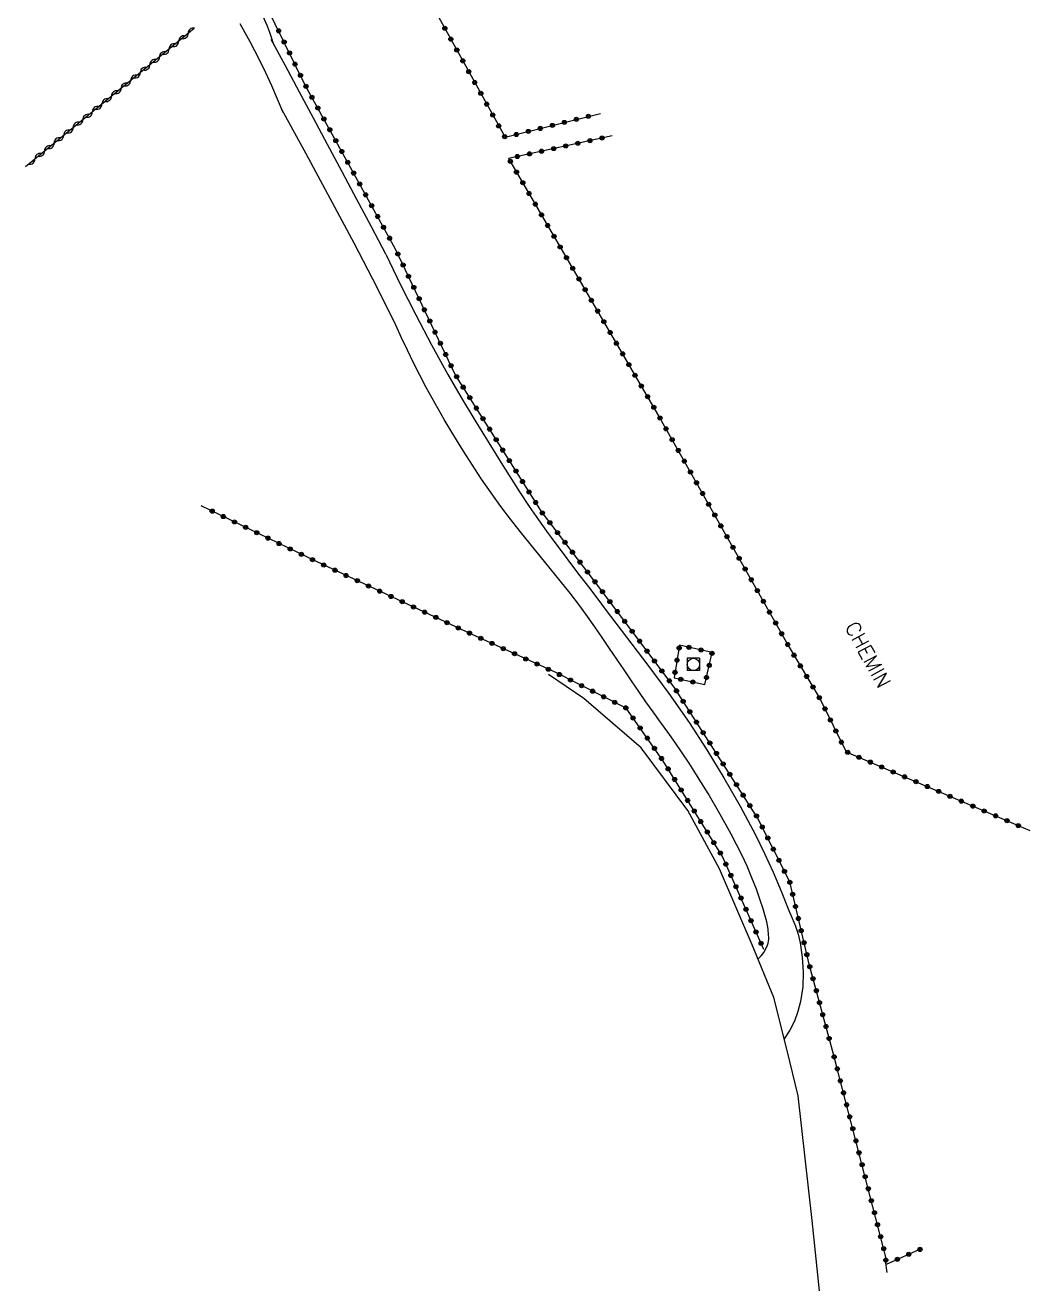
# Model space of a CAD drawing. Header units: millimetres. Extents: x 173000 to 174000, y 134000 to 135000.
# Drawn here: x 173588.2 to 173709.9, y 134141.9 to 134295.2 of the extents above; entities that cross this region are included whole.
import ezdxf

# ---------------------------------------------------------------- set-up
doc = ezdxf.new("R2010")
doc.units = ezdxf.units.MM
doc.layers.get('0').update_dxf_attribs({"linetype": 'CONTINUOUS'})
for name, color, linetype in [('W0071', 7, 'CONTINUOUS'), ('W0310', 3, 'CONTINUOUS'), ('W0323', 7, 'CONTINUOUS'), ('W0330', 7, 'CONTINUOUS'), ('W0420', 7, 'CONTINUOUS'), ('W0989', 7, 'CONTINUOUS')]:
    doc.layers.add(name, color=color, linetype=linetype)
doc.styles.get("Standard").update_dxf_attribs({"font": 'romans.shx', "width": 0.85})

# ---------------------------------------------------------------- blocks, each defined once
blk = doc.blocks.new('T420')
for p, q in [((0.75, 0.75), (-0.75, 0.75)), ((-0.75, 0.75), (-0.75, -0.75)), ((0.75, 0.75), (0.75, -0.75)), ((0.75, -0.75), (-0.75, -0.75))]:
    blk.add_line(p, q)
blk.add_ellipse((0, 0), major_axis=(-0.53, 0.53), ratio=1, start_param=3.926991, end_param=10.210176)
blk = doc.blocks.new('t323o')
at = {"color": 0, "linetype": 'Continuous'}
for radius in [0.25, 0.15]:
    blk.add_circle((0, 0), radius, dxfattribs=at)
blk = doc.blocks.new('t310o')
at = {"color": 0, "linetype": 'Continuous'}
for centre, start, end in [((-0.5, 0.38), 216.8699, 323.1304), ((0.5, -0.37), 36.8699, 143.1303)]:
    blk.add_arc(centre, 0.625, start, end, dxfattribs=at)

msp = doc.modelspace()

# ---------------------------------------------------------------- linework, layer by layer
at = {"layer": 'W0071'}
for points in [[(173598.55, 134330.26), (173600.15, 134326.96), (173601.79, 134323.68), (173603.49, 134320.43), (173605.23, 134317.2), (173605.89, 134316.03), (173606.57, 134314.87), (173607.26, 134313.72), (173607.96, 134312.57), (173608.66, 134311.42), (173609.36, 134310.27), (173610.04, 134309.11), (173610.71, 134307.95), (173612.38, 134304.98), (173614.05, 134302.01), (173615.65, 134299), (173617.13, 134295.93), (173617.45, 134295.21), (173617.74, 134294.48), (173618.01, 134293.74), (173618.25, 134292.99)], [(173619.46, 134284.64), (173618.78, 134286.25), (173618.07, 134287.85), (173617.34, 134289.43), (173616.57, 134291), (173616.01, 134292.11), (173615.43, 134293.21), (173614.84, 134294.3), (173614.24, 134295.38)], [(173631.89, 134267.46), (173630.13, 134270.78), (173628.36, 134274.11), (173626.59, 134277.43), (173624.82, 134280.75), (173623.12, 134283.93), (173621.42, 134287.11), (173619.71, 134290.29), (173618, 134293.46)], [(173676.98, 134182.1), (173677.35, 134182.45), (173677.68, 134182.85), (173677.94, 134183.29), (173678.14, 134183.76), (173678.2, 134184), (173678.24, 134184.24), (173678.27, 134184.49), (173678.27, 134184.74), (173678.26, 134184.98), (173678.24, 134185.22), (173678.22, 134185.46), (173678.19, 134185.7), (173678.04, 134186.58), (173677.82, 134187.43), (173677.56, 134188.27), (173677.28, 134189.1), (173676.78, 134190.52), (173676.24, 134191.93), (173675.66, 134193.31), (173675.02, 134194.68), (173673.74, 134197.21), (173672.37, 134199.68), (173670.93, 134202.12), (173669.45, 134204.53), (173668.63, 134205.8), (173667.78, 134207.07), (173666.92, 134208.31), (173666.04, 134209.55), (173665.16, 134210.79), (173664.28, 134212.02), (173663.4, 134213.25), (173662.53, 134214.5), (173661.64, 134215.79), (173660.76, 134217.1), (173659.88, 134218.4), (173658.99, 134219.71), (173658.1, 134221.01), (173657.21, 134222.3), (173656.3, 134223.59), (173655.37, 134224.86), (173654.21, 134226.39), (173653.01, 134227.9), (173651.8, 134229.39), (173650.58, 134230.88), (173649.36, 134232.36), (173648.15, 134233.86), (173646.97, 134235.37), (173645.81, 134236.91), (173644.63, 134238.55), (173643.48, 134240.22), (173642.37, 134241.91), (173641.28, 134243.61), (173640.11, 134245.51), (173638.96, 134247.43), (173637.86, 134249.37), (173636.78, 134251.33), (173636, 134252.81), (173635.25, 134254.31), (173634.52, 134255.82), (173633.8, 134257.33), (173633.08, 134258.85), (173632.35, 134260.36), (173631.62, 134261.87), (173630.86, 134263.36), (173628.04, 134268.81), (173625.16, 134274.22), (173622.24, 134279.62), (173619.28, 134284.98)], [(173631.89, 134267.45), (173633.68, 134263.77), (173635.53, 134260.12), (173637.43, 134256.5), (173639.4, 134252.91), (173641.01, 134250.12), (173642.67, 134247.35), (173644.36, 134244.61), (173646.07, 134241.87), (173647.12, 134240.21), (173648.18, 134238.56), (173649.26, 134236.91), (173650.37, 134235.29), (173651.35, 134233.91), (173652.35, 134232.55), (173653.36, 134231.2), (173654.38, 134229.85), (173655.4, 134228.51), (173656.43, 134227.17), (173657.45, 134225.82), (173658.47, 134224.47), (173661.04, 134221.07), (173663.64, 134217.68), (173666.19, 134214.26), (173668.63, 134210.75), (173670.78, 134207.42), (173672.85, 134204.04), (173674.82, 134200.6), (173676.68, 134197.11), (173677.78, 134194.86), (173678.81, 134192.58), (173679.78, 134190.28), (173680.71, 134187.96), (173681.11, 134187.01), (173681.5, 134186.05), (173681.85, 134185.07), (173682.1, 134184.05), (173682.34, 134182.28), (173682.45, 134180.49), (173682.39, 134178.7), (173682.13, 134176.92), (173681.82, 134175.71), (173681.38, 134174.55), (173680.82, 134173.44), (173680.15, 134172.39)]]:
    msp.add_lwpolyline(points, dxfattribs=at)
at = {"layer": 'W0310'}
msp.add_lwpolyline([(173608.66, 134294.81), (173588.21, 134278.07)], dxfattribs=at)
at = {"layer": 'W0323'}
for points in [[(173631.27, 134308.86), (173646.33, 134281.63), (173657.88, 134284.53)], [(173633.06, 134268.09), (173622.17, 134287.86), (173612.35, 134307.86)], [(173659.3, 134281.81), (173646.76, 134279.07), (173665.1, 134247.62), (173680.76, 134219.86), (173684.5, 134213.57), (173687.66, 134207.19), (173709.89, 134197.65)], [(173685.99, 134171), (173683.21, 134181.3), (173680.82, 134191.43), (173676.93, 134199.19), (173666.81, 134215.01), (173657.3, 134227.68), (173650.73, 134236.29), (173640.29, 134252.9), (173633.06, 134268.09)], [(173677.67, 134183.24), (173672.68, 134194.48), (173665.45, 134206.14), (173661, 134212.48), (173652.4, 134216.81), (173642.36, 134221.4), (173623.55, 134230.19), (173609.5, 134236.99)], [(173692.61, 134144.11), (173692.43, 134145.57), (173692.56, 134145.64), (173686.58, 134168.81), (173685.99, 134171)], [(173696.82, 134146.99), (173692.49, 134145.08)]]:
    msp.add_lwpolyline(points, dxfattribs=at)
msp.add_lwpolyline([(173670.55, 134215.32), (173671.43, 134219.23), (173667.48, 134220.09), (173666.81, 134216.14)], close=True, dxfattribs=at)
at = {"layer": 'W0330'}
for points in [[(173680.49, 134171), (173678.91, 134177.41), (173676.27, 134183.81), (173672.3, 134193.02), (173668.48, 134200.05), (173662.82, 134207.68), (173655.86, 134213.64), (173651.6, 134216.55)], [(173684.44, 134141.89), (173683.54, 134150.41), (173681.85, 134165.5), (173680.49, 134171)]]:
    msp.add_lwpolyline(points, dxfattribs=at)

# ---------------------------------------------------------------- block references
at = {"layer": 'W0310', "rotation": 219.3048416030803}
for p in [(173607.94, 134294.22), (173605.62, 134292.32), (173606.78, 134293.27), (173604.46, 134291.37), (173602.13, 134289.47), (173603.29, 134290.42), (173599.81, 134287.57), (173600.97, 134288.52), (173598.65, 134286.62), (173596.33, 134284.72), (173597.49, 134285.67), (173595.17, 134283.77), (173592.85, 134281.87), (173594.01, 134282.82), (173590.53, 134279.97), (173591.69, 134280.92), (173589.37, 134279.02)]:
    msp.add_blockref('t310o', p, dxfattribs=at)
at = {"layer": 'W0323'}
for p, rotation in [((173618.9, 134294.53), 116.1464635229495), ((173639.03, 134294.83), 298.944826448155), ((173619.56, 134293.18), 116.1464635229495), ((173639.76, 134293.52), 298.944826448155), ((173620.22, 134291.83), 116.1464635229495), ((173640.48, 134292.2), 298.944826448155), ((173620.88, 134290.49), 116.1464635229495), ((173641.21, 134290.89), 298.944826448155), ((173641.93, 134289.58), 298.944826448155), ((173621.54, 134289.14), 116.1464635229495), ((173642.66, 134288.27), 298.944826448155), ((173622.21, 134287.8), 118.8432725114956), ((173622.93, 134286.48), 118.8432725114956), ((173643.39, 134286.95), 298.944826448155), ((173623.65, 134285.17), 118.8432725114956), ((173644.11, 134285.64), 298.944826448155), ((173624.38, 134283.85), 118.8432725114956), ((173644.84, 134284.33), 298.944826448155), ((173653.52, 134283.43), 14.12049864577335), ((173654.97, 134283.8), 14.12049864577335), ((173656.43, 134284.17), 14.12049864577335), ((173625.1, 134282.54), 118.8432725114956), ((173645.56, 134283.01), 298.944826448155), ((173647.7, 134281.97), 14.12049864577335), ((173649.16, 134282.34), 14.12049864577335), ((173650.61, 134282.7), 14.12049864577335), ((173652.07, 134283.07), 14.12049864577335), ((173625.82, 134281.23), 118.8432725114956), ((173646.29, 134281.7), 298.944826448155), ((173653.68, 134280.58), 192.3447601845011), ((173655.15, 134280.9), 192.3447601845011), ((173656.61, 134281.22), 192.3447601845011), ((173658.08, 134281.54), 192.3447601845011), ((173626.55, 134279.91), 118.8432725114956), ((173646.97, 134278.71), 300.2565504542926), ((173647.82, 134279.3), 192.3447601845011), ((173649.29, 134279.62), 192.3447601845011), ((173650.75, 134279.94), 192.3447601845011), ((173652.22, 134280.26), 192.3447601845011), ((173627.27, 134278.6), 118.8432725114956), ((173627.99, 134277.29), 118.8432725114956), ((173647.72, 134277.41), 300.2565504542926), ((173628.72, 134275.97), 118.8432725114956), ((173648.48, 134276.12), 300.2565504542926), ((173629.44, 134274.66), 118.8432725114956), ((173649.23, 134274.82), 300.2565504542926), ((173630.17, 134273.34), 118.8432725114956), ((173649.99, 134273.53), 300.2565504542926), ((173630.89, 134272.03), 118.8432725114956), ((173650.75, 134272.23), 300.2565504542926), ((173631.61, 134270.72), 118.8432725114956), ((173651.5, 134270.94), 300.2565504542926), ((173652.26, 134269.64), 300.2565504542926), ((173632.34, 134269.4), 118.8432725114956), ((173653.01, 134268.34), 300.2565504542926), ((173633.34, 134267.5), 115.4633450618759), ((173653.77, 134267.05), 300.2565504542926), ((173633.98, 134266.15), 115.4633450618759), ((173654.53, 134265.75), 300.2565504542926), ((173634.63, 134264.79), 115.4633450618759), ((173635.27, 134263.44), 115.4633450618759), ((173655.28, 134264.46), 300.2565504542926), ((173635.92, 134262.09), 115.4633450618759), ((173656.04, 134263.16), 300.2565504542926), ((173656.79, 134261.87), 300.2565504542926), ((173636.56, 134260.73), 115.4633450618759), ((173657.55, 134260.57), 300.2565504542926), ((173637.21, 134259.38), 115.4633450618759), ((173658.3, 134259.28), 300.2565504542926), ((173637.85, 134258.02), 115.4633450618759), ((173659.06, 134257.98), 300.2565504542926), ((173638.5, 134256.67), 115.4633450618759), ((173659.82, 134256.68), 300.2565504542926), ((173639.14, 134255.31), 115.4633450618759), ((173660.57, 134255.39), 300.2565504542926), ((173639.79, 134253.96), 115.4633450618759), ((173661.33, 134254.09), 300.2565504542926), ((173662.08, 134252.8), 300.2565504542926), ((173640.47, 134252.62), 122.1363295489293), ((173641.26, 134251.35), 122.1363295489293), ((173662.84, 134251.5), 300.2565504542926), ((173642.06, 134250.08), 122.1363295489293), ((173663.6, 134250.21), 300.2565504542926), ((173642.86, 134248.81), 122.1363295489293), ((173664.35, 134248.91), 300.2565504542926), ((173643.66, 134247.54), 122.1363295489293), ((173665.11, 134247.61), 299.4199475424845), ((173644.46, 134246.27), 122.1363295489293), ((173645.25, 134245), 122.1363295489293), ((173665.84, 134246.31), 299.4199475424845), ((173666.58, 134245), 299.4199475424845), ((173646.05, 134243.73), 122.1363295489293), ((173667.32, 134243.69), 299.4199475424845), ((173646.85, 134242.46), 122.1363295489293), ((173668.05, 134242.39), 299.4199475424845), ((173647.65, 134241.19), 122.1363295489293), ((173668.79, 134241.08), 299.4199475424845), ((173648.44, 134239.92), 122.1363295489293), ((173669.53, 134239.77), 299.4199475424845), ((173649.24, 134238.65), 122.1363295489293), ((173650.04, 134237.38), 122.1363295489293), ((173670.26, 134238.47), 299.4199475424845), ((173610.85, 134236.34), 154.1703268471078), ((173650.85, 134236.12), 127.3722473993095), ((173671, 134237.16), 299.4199475424845), ((173671.74, 134235.86), 299.4199475424845), ((173612.2, 134235.68), 154.1703268471078), ((173613.55, 134235.03), 154.1703268471078), ((173614.9, 134234.38), 154.1703268471078), ((173651.76, 134234.93), 127.3722473993095), ((173672.47, 134234.55), 299.4199475424845), ((173616.25, 134233.72), 154.1703268471078), ((173617.6, 134233.07), 154.1703268471078), ((173652.68, 134233.74), 127.3722473993095), ((173673.21, 134233.24), 299.4199475424845), ((173618.95, 134232.41), 154.1703268471078), ((173620.3, 134231.76), 154.1703268471078), ((173653.59, 134232.55), 127.3722473993095), ((173654.5, 134231.36), 127.3722473993095), ((173673.95, 134231.94), 299.4199475424845), ((173621.65, 134231.11), 154.1703268471078), ((173623, 134230.45), 154.1703268471078), ((173624.36, 134229.81), 154.9539393761238), ((173655.41, 134230.16), 127.3722473993095), ((173674.69, 134230.63), 299.4199475424845), ((173625.72, 134229.18), 154.9539393761238), ((173627.07, 134228.54), 154.9539393761238), ((173656.32, 134228.97), 127.3722473993095), ((173675.42, 134229.32), 299.4199475424845), ((173628.43, 134227.91), 154.9539393761238), ((173629.79, 134227.27), 154.9539393761238), ((173631.15, 134226.64), 154.9539393761238), ((173657.23, 134227.78), 127.3722473993095), ((173658.13, 134226.58), 126.8850950810106), ((173676.16, 134228.02), 299.4199475424845), ((173676.9, 134226.71), 299.4199475424845), ((173632.51, 134226), 154.9539393761238), ((173633.87, 134225.37), 154.9539393761238), ((173659.03, 134225.38), 126.8850950810106), ((173677.63, 134225.4), 299.4199475424845), ((173635.23, 134224.73), 154.9539393761238), ((173636.59, 134224.1), 154.9539393761238), ((173659.93, 134224.18), 126.8850950810106), ((173678.37, 134224.1), 299.4199475424845), ((173637.95, 134223.46), 154.9539393761238), ((173639.3, 134222.83), 154.9539393761238), ((173640.66, 134222.19), 154.9539393761238), ((173660.83, 134222.98), 126.8850950810106), ((173679.11, 134222.79), 299.4199475424845), ((173642.02, 134221.56), 154.9539393761238), ((173643.39, 134220.93), 155.4142051225837), ((173661.73, 134221.78), 126.8850950810106), ((173662.63, 134220.58), 126.8850950810106), ((173679.84, 134221.48), 299.4199475424845), ((173644.75, 134220.31), 155.4142051225837), ((173646.11, 134219.68), 155.4142051225837), ((173647.48, 134219.06), 155.4142051225837), ((173663.53, 134219.38), 126.8850950810106), ((173667.42, 134219.76), 260.3637912862946), ((173668.62, 134219.84), 167.6725961121825), ((173670.08, 134219.52), 167.6725961121825), ((173671.4, 134219.11), 77.30356140468119), ((173680.58, 134220.18), 299.4199475424845), ((173648.84, 134218.43), 155.4142051225837), ((173650.21, 134217.81), 155.4142051225837), ((173664.43, 134218.18), 126.8850950810106), ((173667.17, 134218.28), 260.3637912862946), ((173671.07, 134217.65), 77.30356140468119), ((173681.34, 134218.88), 300.7652792955842), ((173682.11, 134217.59), 300.7652792955842), ((173651.57, 134217.18), 155.4142051225837), ((173652.92, 134216.54), 153.2965727724177), ((173654.26, 134215.87), 153.2965727724177), ((173665.33, 134216.98), 126.8850950810106), ((173666.92, 134216.8), 260.3637912862946), ((173667.62, 134215.96), 347.677361401358), ((173670.74, 134216.18), 77.30356140468119), ((173682.87, 134216.31), 300.7652792955842), ((173655.6, 134215.19), 153.2965727724177), ((173656.94, 134214.52), 153.2965727724177), ((173666.23, 134215.78), 126.8850950810106), ((173667.1, 134214.56), 122.6003335737641), ((173669.08, 134215.64), 347.677361401358), ((173683.64, 134215.02), 300.7652792955842), ((173658.28, 134213.84), 153.2965727724177), ((173659.62, 134213.17), 153.2965727724177), ((173667.91, 134213.3), 122.6003335737641), ((173684.41, 134213.73), 300.7652792955842), ((173660.96, 134212.5), 153.2965727724177), ((173661.84, 134211.28), 125.0835459567884), ((173668.72, 134212.03), 122.6003335737641), ((173685.09, 134212.39), 296.2842623466609), ((173662.7, 134210.06), 125.0835459567884), ((173669.52, 134210.77), 122.6003335737641), ((173685.75, 134211.04), 296.2842623466609), ((173663.56, 134208.83), 125.0835459567884), ((173670.33, 134209.5), 122.6003335737641), ((173671.14, 134208.24), 122.6003335737641), ((173686.41, 134209.7), 296.2842623466609), ((173687.08, 134208.35), 296.2842623466609), ((173664.43, 134207.6), 125.0835459567884), ((173671.95, 134206.98), 122.6003335737641), ((173687.84, 134207.11), 336.7823300811165), ((173665.29, 134206.37), 125.0835459567884), ((173672.76, 134205.71), 122.6003335737641), ((173689.21, 134206.52), 336.7823300811165), ((173690.59, 134205.93), 336.7823300811165), ((173691.97, 134205.33), 336.7823300811165), ((173666.09, 134205.11), 121.7946532739682), ((173666.88, 134203.83), 121.7946532739682), ((173673.56, 134204.45), 122.6003335737641), ((173693.35, 134204.74), 336.7823300811165), ((173694.73, 134204.15), 336.7823300811165), ((173667.67, 134202.56), 121.7946532739682), ((173674.37, 134203.19), 122.6003335737641), ((173696.11, 134203.56), 336.7823300811165), ((173697.49, 134202.97), 336.7823300811165), ((173698.86, 134202.38), 336.7823300811165), ((173668.46, 134201.28), 121.7946532739682), ((173675.18, 134201.92), 122.6003335737641), ((173675.99, 134200.66), 122.6003335737641), ((173700.24, 134201.79), 336.7823300811165), ((173701.62, 134201.2), 336.7823300811165), ((173703, 134200.6), 336.7823300811165), ((173669.25, 134200.01), 121.7946532739682), ((173676.8, 134199.4), 122.6003335737641), ((173704.38, 134200.01), 336.7823300811165), ((173705.76, 134199.42), 336.7823300811165), ((173670.04, 134198.73), 121.7946532739682), ((173670.83, 134197.46), 121.7946532739682), ((173677.49, 134198.07), 116.6122737735248), ((173707.14, 134198.83), 336.7823300811165), ((173708.51, 134198.24), 336.7823300811165), ((173671.62, 134196.18), 121.7946532739682), ((173678.16, 134196.73), 116.6122737735248), ((173672.41, 134194.91), 121.7946532739682), ((173678.83, 134195.38), 116.6122737735248), ((173673.08, 134193.57), 113.9705295579705), ((173679.51, 134194.04), 116.6122737735248), ((173673.69, 134192.2), 113.9705295579705), ((173680.18, 134192.7), 116.6122737735248), ((173674.3, 134190.83), 113.9705295579705), ((173680.83, 134191.36), 103.2966223955381), ((173681.18, 134189.9), 103.2966223955381), ((173674.91, 134189.46), 113.9705295579705), ((173681.52, 134188.44), 103.2966223955381), ((173675.52, 134188.09), 113.9705295579705), ((173681.87, 134186.98), 103.2966223955381), ((173676.13, 134186.72), 113.9705295579705), ((173676.74, 134185.35), 113.9705295579705), ((173682.21, 134185.52), 103.2966223955381), ((173677.35, 134183.98), 113.9705295579705), ((173682.56, 134184.06), 103.2966223955381), ((173682.9, 134182.6), 103.2966223955381), ((173683.25, 134181.14), 105.0895536303339), ((173683.64, 134179.69), 105.0895536303339), ((173684.04, 134178.24), 105.0895536303339), ((173684.43, 134176.79), 105.0895536303339), ((173684.82, 134175.34), 105.0895536303339), ((173685.21, 134173.9), 105.0895536303339), ((173685.6, 134172.45), 105.0895536303339), ((173686.2, 134170.22), 105.0895536304496), ((173686.59, 134168.77), 104.4676024970637), ((173686.96, 134167.32), 104.4676024970637), ((173687.34, 134165.86), 104.4676024970637), ((173687.71, 134164.41), 104.4676024970637), ((173688.09, 134162.96), 104.4676024970637), ((173688.46, 134161.51), 104.4676024970637), ((173688.84, 134160.05), 104.4676024970637), ((173689.21, 134158.6), 104.4676024970637), ((173689.59, 134157.15), 104.4676024970637), ((173689.96, 134155.7), 104.4676024970637), ((173690.34, 134154.24), 104.4676024970637), ((173690.71, 134152.79), 104.4676024970637), ((173691.09, 134151.34), 104.4676024970637), ((173691.46, 134149.89), 104.4676024970637), ((173691.84, 134148.43), 104.4676024970637), ((173692.21, 134146.98), 104.4676024970637), ((173696.61, 134146.89), 203.7495922872463), ((173692.46, 134145.59), 26.74522598327316), ((173693.86, 134145.69), 203.7495922872463), ((173695.24, 134146.29), 203.7495922872463)]:
    msp.add_blockref('t323o', p, dxfattribs=dict(at, rotation=rotation))
at = {"layer": 'W0420'}
msp.add_blockref('T420', (173669.15, 134217.77), dxfattribs=at)

# ---------------------------------------------------------------- texts
at = {"layer": 'W0989'}
msp.add_text('CHEMIN', height=1.75, rotation=298.5848, dxfattribs=at).set_placement((173687.44, 134222.33))

doc.saveas('drawing.dxf')
